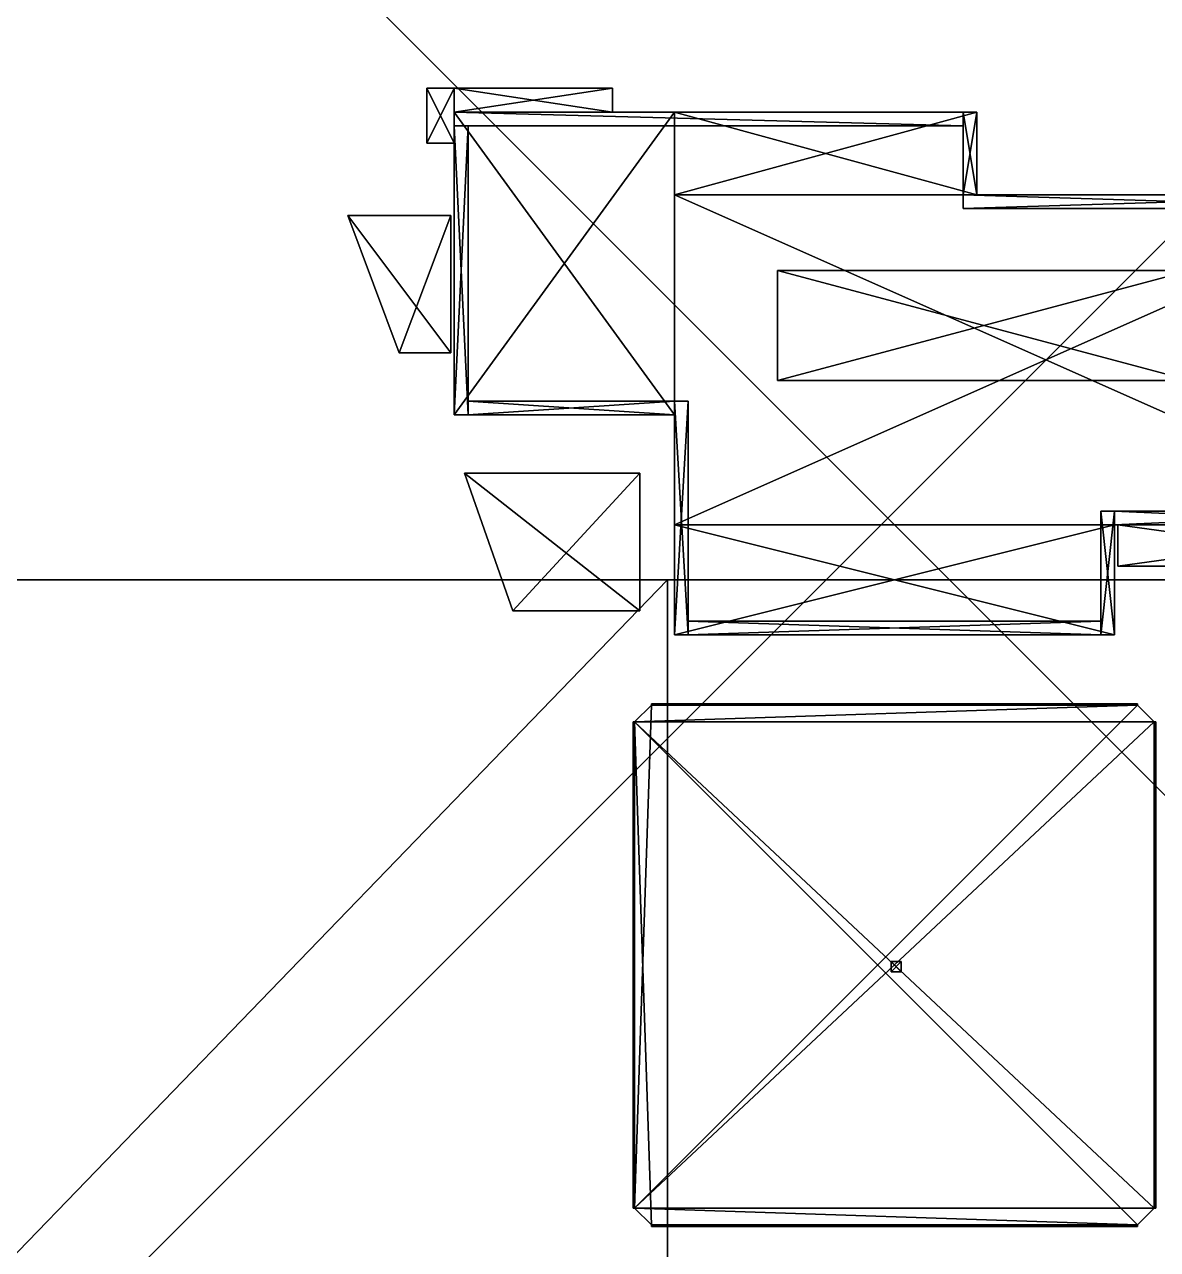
# Model space of a CAD drawing. Extents: x -6144 to 9632, y -5120 to 9632.
# Drawn here: x 7941 to 8270.5, y 7979.3 to 8335.5 of the extents above; entities that cross this region are included whole.
import ezdxf

# ---------------------------------------------------------------- set-up
doc = ezdxf.new("R2010")
doc.units = 0

msp = doc.modelspace()

# ---------------------------------------------------------------- meshes
at = {"layer": 'OBJECT104', "color": 50}
mesh = msp.add_polyface(dxfattribs=at)
corners = [(8130, 8286, 10864), (8130, 8286, 10688), (8130, 8310, 10688), (8130, 8310, 10864), (8218, 8310, 10864), (8218, 8310, 10688), (8218, 8286, 10688), (8218, 8286, 10864)]
mesh.append_faces([[corners[k] for k in face] for face in [(1, 3, 0), (5, 7, 4), (6, 0, 7), (2, 4, 3), (1, 5, 2), (3, 7, 0)]], dxfattribs={"vtx0": -1})
mesh.append_faces([[corners[k] for k in face] for face in [(1, 2, 3), (5, 6, 7), (6, 1, 0), (2, 5, 4), (1, 6, 5), (3, 4, 7)]], dxfattribs={"vtx2": -1})
at = {"layer": 'OBJECT114', "color": 50}
mesh = msp.add_polyface(dxfattribs=at)
corners = [(8258, 8194, 10865), (8258, 8194, 10864), (8258, 8158, 10864), (8258, 8158, 10865), (8254, 8158, 10864), (8254, 8158, 10865), (8254, 8194, 10864), (8254, 8194, 10865)]
mesh.append_faces([[corners[k] for k in face] for face in [(1, 3, 0), (2, 5, 3), (1, 7, 6), (2, 6, 4), (0, 5, 7), (4, 7, 5)]], dxfattribs={"vtx0": -1})
mesh.append_faces([[corners[k] for k in face] for face in [(1, 2, 3), (2, 4, 5), (1, 0, 7), (2, 1, 6), (0, 3, 5), (4, 6, 7)]], dxfattribs={"vtx2": -1})
at = {"layer": 'OBJECT115', "color": 50}
mesh = msp.add_polyface(dxfattribs=at)
corners = [(8258, 8190, 10865), (8258, 8190, 10864), (8258, 8194, 10864), (8258, 8194, 10865), (8346, 8194, 10865), (8346, 8194, 10864), (8346, 8190, 10864), (8346, 8190, 10865)]
mesh.append_faces([[corners[k] for k in face] for face in [(1, 3, 0), (5, 7, 4), (6, 0, 7), (2, 4, 3), (1, 5, 2), (3, 7, 0)]], dxfattribs={"vtx0": -1})
mesh.append_faces([[corners[k] for k in face] for face in [(1, 2, 3), (5, 6, 7), (6, 1, 0), (2, 5, 4), (1, 6, 5), (3, 4, 7)]], dxfattribs={"vtx2": -1})
at = {"layer": 'OBJECT117', "color": 50}
mesh = msp.add_polyface(dxfattribs=at)
corners = [(8214, 8282, 10865), (8214, 8282, 10864), (8214, 8286, 10864), (8214, 8286, 10865), (8342, 8286, 10865), (8342, 8286, 10864), (8342, 8282, 10864), (8342, 8282, 10865)]
mesh.append_faces([[corners[k] for k in face] for face in [(1, 3, 0), (5, 7, 4), (6, 0, 7), (2, 4, 3), (1, 5, 2), (3, 7, 0)]], dxfattribs={"vtx0": -1})
mesh.append_faces([[corners[k] for k in face] for face in [(1, 2, 3), (5, 6, 7), (6, 1, 0), (2, 5, 4), (1, 6, 5), (3, 4, 7)]], dxfattribs={"vtx2": -1})
at = {"layer": 'OBJECT118', "color": 50}
mesh = msp.add_polyface(dxfattribs=at)
corners = [(8214, 8286, 10865), (8214, 8286, 10864), (8214, 8310, 10864), (8214, 8310, 10865), (8218, 8310, 10865), (8218, 8310, 10864), (8218, 8286, 10864), (8218, 8286, 10865)]
mesh.append_faces([[corners[k] for k in face] for face in [(1, 3, 0), (5, 7, 4), (6, 0, 7), (2, 4, 3), (1, 5, 2), (3, 7, 0)]], dxfattribs={"vtx0": -1})
mesh.append_faces([[corners[k] for k in face] for face in [(1, 2, 3), (5, 6, 7), (6, 1, 0), (2, 5, 4), (1, 6, 5), (3, 4, 7)]], dxfattribs={"vtx2": -1})
at = {"layer": 'OBJECT119', "color": 50}
mesh = msp.add_polyface(dxfattribs=at)
corners = [(8066, 8310, 10864), (8214, 8310, 10864), (8214, 8310, 10865), (8066, 8310, 10865), (8066, 8306, 10864), (8214, 8306, 10864), (8066, 8306, 10865), (8214, 8306, 10865)]
mesh.append_faces([[corners[k] for k in face] for face in [(1, 3, 0), (0, 5, 1), (3, 7, 6), (0, 6, 4), (1, 7, 2), (4, 7, 5)]], dxfattribs={"vtx0": -1})
mesh.append_faces([[corners[k] for k in face] for face in [(1, 2, 3), (0, 4, 5), (3, 2, 7), (0, 3, 6), (1, 5, 7), (4, 6, 7)]], dxfattribs={"vtx2": -1})
at = {"layer": 'OBJECT138', "color": 50}
mesh = msp.add_polyface(dxfattribs=at)
corners = [(8066, 8317, 10688), (8066, 8310, 10688), (8112, 8310, 10688), (8112, 8317, 10688), (8066, 8310, 10689), (8066, 8317, 10689), (8112, 8317, 10689), (8112, 8310, 10689)]
mesh.append_faces([[corners[k] for k in face] for face in [(1, 3, 0), (5, 7, 4), (0, 4, 1), (2, 6, 3), (1, 7, 2), (3, 5, 0)]], dxfattribs={"vtx0": -1})
mesh.append_faces([[corners[k] for k in face] for face in [(1, 2, 3), (5, 6, 7), (0, 5, 4), (2, 7, 6), (1, 4, 7), (3, 6, 5)]], dxfattribs={"vtx2": -1})
at = {"layer": 'OBJECT253', "color": 50}
mesh = msp.add_polyface(dxfattribs=at)
corners = [(8269.560547, 7991.308594, 10728), (8269.560547, 7991.308594, 10688), (8269.560547, 8132.690918, 10688), (8269.560547, 8132.690918, 10728), (8270, 8132.690918, 10728), (8270, 8132.690918, 10688), (8270, 7991.308594, 10688), (8270, 7991.308594, 10728)]
mesh.append_faces([[corners[k] for k in face] for face in [(1, 3, 0), (5, 7, 4), (6, 0, 7), (2, 4, 3), (1, 5, 2), (3, 7, 0)]], dxfattribs={"vtx0": -1})
mesh.append_faces([[corners[k] for k in face] for face in [(1, 2, 3), (5, 6, 7), (6, 1, 0), (2, 5, 4), (1, 6, 5), (3, 4, 7)]], dxfattribs={"vtx2": -1})
at = {"layer": 'OBJECT307', "color": 50}
mesh = msp.add_polyface(dxfattribs=at)
corners = [(8118.44043, 7991.316406, 10688), (8118.44043, 8132.683105, 10688), (8118.44043, 8132.683105, 11708), (8118.44043, 7991.316406, 11708), (8269.560547, 8132.679199, 10688), (8269.560547, 7991.319336, 10688), (8269.560547, 7991.319336, 11708), (8269.560547, 8132.679199, 11708), (8264.6875, 7986.44043, 10688), (8123.311523, 7986.44043, 10688), (8123.311523, 7986.44043, 11708), (8264.6875, 7986.44043, 11708), (8123.311523, 8137.560059, 10688), (8264.685547, 8137.560059, 10688), (8264.685547, 8137.560059, 11708), (8123.311523, 8137.560059, 11708)]
mesh.append_faces([[corners[k] for k in face] for face in [(1, 3, 0), (5, 7, 4), (9, 11, 8), (13, 15, 12), (0, 12, 1), (2, 10, 3), (1, 15, 2), (9, 3, 10), (5, 11, 6), (13, 7, 14)]], dxfattribs={"vtx0": -1})
mesh.append_faces([[corners[k] for k in face] for face in [(0, 8, 5), (0, 5, 4), (0, 4, 13), (0, 13, 12), (2, 14, 7), (2, 7, 6), (2, 6, 11), (2, 11, 10)]], dxfattribs={"vtx0": -1, "vtx2": -1})
mesh.append_faces([[corners[k] for k in face] for face in [(1, 2, 3), (5, 6, 7), (9, 10, 11), (13, 14, 15), (0, 9, 8), (2, 15, 14), (1, 12, 15), (9, 0, 3), (5, 8, 11), (13, 4, 7)]], dxfattribs={"vtx2": -1})
at = {"layer": 'OBJECT308', "color": 50}
mesh = msp.add_polyface(dxfattribs=at)
corners = [(8118, 8132.69043, 10688), (8118.44043, 8132.69043, 10688), (8118.441406, 8132.69043, 10728), (8118, 8132.69043, 10728), (8118, 7991.310059, 10688), (8118.441406, 7991.3125, 10688), (8118, 7991.308594, 10728), (8118.44043, 7991.310059, 10728)]
mesh.append_faces([[corners[k] for k in face] for face in [(1, 3, 0), (0, 5, 1), (3, 7, 6), (0, 6, 4), (1, 7, 2), (4, 7, 5)]], dxfattribs={"vtx0": -1})
mesh.append_faces([[corners[k] for k in face] for face in [(1, 2, 3), (0, 4, 5), (3, 2, 7), (0, 3, 6), (1, 5, 7), (4, 6, 7)]], dxfattribs={"vtx2": -1})
at = {"layer": 'OBJECT309', "color": 50}
mesh = msp.add_polyface(dxfattribs=at)
corners = [(8123.310059, 7986, 10728), (8123.310059, 7986, 10688), (8123.310059, 7986.440918, 10688), (8123.310059, 7986.440918, 10728), (8264.69043, 7986.440918, 10728), (8264.69043, 7986.440918, 10688), (8264.69043, 7986, 10688), (8264.69043, 7986, 10728)]
mesh.append_faces([[corners[k] for k in face] for face in [(1, 3, 0), (5, 7, 4), (6, 0, 7), (2, 4, 3), (1, 5, 2), (3, 7, 0)]], dxfattribs={"vtx0": -1})
mesh.append_faces([[corners[k] for k in face] for face in [(1, 2, 3), (5, 6, 7), (6, 1, 0), (2, 5, 4), (1, 6, 5), (3, 4, 7)]], dxfattribs={"vtx2": -1})
at = {"layer": 'OBJECT310', "color": 50}
mesh = msp.add_polyface(dxfattribs=at)
corners = [(8123.310059, 8137.558594, 10728), (8123.310059, 8137.558594, 10688), (8123.310059, 8138, 10688), (8123.310059, 8138, 10728), (8264.69043, 8138, 10728), (8264.69043, 8138, 10688), (8264.69043, 8137.558594, 10688), (8264.69043, 8137.558594, 10728)]
mesh.append_faces([[corners[k] for k in face] for face in [(1, 3, 0), (5, 7, 4), (6, 0, 7), (2, 4, 3), (1, 5, 2), (3, 7, 0)]], dxfattribs={"vtx0": -1})
mesh.append_faces([[corners[k] for k in face] for face in [(1, 2, 3), (5, 6, 7), (6, 1, 0), (2, 5, 4), (1, 6, 5), (3, 4, 7)]], dxfattribs={"vtx2": -1})
at = {"layer": 'OBJECT313', "color": 50}
mesh = msp.add_polyface(dxfattribs=at)
corners = [(6752, 6752, 10656), (6752, 6752, 10176), (6752, 9632, 10176), (6752, 9632, 10656), (9632, 9632, 10656), (9632, 9632, 10176), (9632, 6752, 10176), (9632, 6752, 10656)]
mesh.append_faces([[corners[k] for k in face] for face in [(1, 3, 0), (5, 7, 4), (6, 0, 7), (2, 4, 3), (1, 5, 2), (3, 7, 0)]], dxfattribs={"vtx0": -1})
mesh.append_faces([[corners[k] for k in face] for face in [(1, 2, 3), (5, 6, 7), (6, 1, 0), (2, 5, 4), (1, 6, 5), (3, 4, 7)]], dxfattribs={"vtx2": -1})
at = {"layer": 'OBJECT314', "color": 50}
mesh = msp.add_polyface(dxfattribs=at)
corners = [(8134, 8158, 10865), (8134, 8158, 10864), (8134, 8162, 10864), (8134, 8162, 10865), (8254, 8162, 10865), (8254, 8162, 10864), (8254, 8158, 10864), (8254, 8158, 10865)]
mesh.append_faces([[corners[k] for k in face] for face in [(1, 3, 0), (5, 7, 4), (6, 0, 7), (2, 4, 3), (1, 5, 2), (3, 7, 0)]], dxfattribs={"vtx0": -1})
mesh.append_faces([[corners[k] for k in face] for face in [(1, 2, 3), (5, 6, 7), (6, 1, 0), (2, 5, 4), (1, 6, 5), (3, 4, 7)]], dxfattribs={"vtx2": -1})
at = {"layer": 'OBJECT315', "color": 50}
mesh = msp.add_polyface(dxfattribs=at)
corners = [(8160, 8264, 10864), (8160, 8232, 10864), (8280, 8232, 10864), (8280, 8264, 10864), (8160, 8232, 10876), (8160, 8264, 10876), (8280, 8264, 10876), (8280, 8232, 10876)]
mesh.append_faces([[corners[k] for k in face] for face in [(1, 3, 0), (5, 7, 4), (0, 4, 1), (2, 6, 3), (1, 7, 2), (3, 5, 0)]], dxfattribs={"vtx0": -1})
mesh.append_faces([[corners[k] for k in face] for face in [(1, 2, 3), (5, 6, 7), (0, 5, 4), (2, 7, 6), (1, 4, 7), (3, 6, 5)]], dxfattribs={"vtx2": -1})
at = {"layer": 'OBJECT316', "color": 50}
mesh = msp.add_polyface(dxfattribs=at)
corners = [(8193, 8060, 11912), (8193, 8060, 11664), (8193, 8063, 11664), (8193, 8063, 11912), (8196, 8063, 11912), (8196, 8063, 11664), (8196, 8060, 11664), (8196, 8060, 11912)]
mesh.append_faces([[corners[k] for k in face] for face in [(1, 3, 0), (5, 7, 4), (6, 0, 7), (2, 4, 3), (1, 5, 2), (3, 7, 0)]], dxfattribs={"vtx0": -1})
mesh.append_faces([[corners[k] for k in face] for face in [(1, 2, 3), (5, 6, 7), (6, 1, 0), (2, 5, 4), (1, 6, 5), (3, 4, 7)]], dxfattribs={"vtx2": -1})
at = {"layer": 'OBJECT320', "color": 50}
mesh = msp.add_polyface(dxfattribs=at)
corners = [(6752, 9632, 12000), (6752, 6752, 12000), (9632, 6752, 12000), (9632, 9632, 12000), (6752, 6752, 12224), (6752, 9632, 12224), (9632, 9632, 12224), (9632, 6752, 12224)]
mesh.append_faces([[corners[k] for k in face] for face in [(1, 3, 0), (5, 7, 4), (0, 4, 1), (2, 6, 3), (1, 7, 2), (3, 5, 0)]], dxfattribs={"vtx0": -1})
mesh.append_faces([[corners[k] for k in face] for face in [(1, 2, 3), (5, 6, 7), (0, 5, 4), (2, 7, 6), (1, 4, 7), (3, 6, 5)]], dxfattribs={"vtx2": -1})
at = {"layer": 'OBJECT321', "color": 50}
mesh = msp.add_polyface(dxfattribs=at)
corners = [(8066, 8222, 10865), (8066, 8222, 10864), (8066, 8306, 10864), (8066, 8306, 10865), (8070, 8306, 10865), (8070, 8306, 10864), (8070, 8222, 10864), (8070, 8222, 10865)]
mesh.append_faces([[corners[k] for k in face] for face in [(1, 3, 0), (5, 7, 4), (6, 0, 7), (2, 4, 3), (1, 5, 2), (3, 7, 0)]], dxfattribs={"vtx0": -1})
mesh.append_faces([[corners[k] for k in face] for face in [(1, 2, 3), (5, 6, 7), (6, 1, 0), (2, 5, 4), (1, 6, 5), (3, 4, 7)]], dxfattribs={"vtx2": -1})
at = {"layer": 'OBJECT322', "color": 50}
mesh = msp.add_polyface(dxfattribs=at)
corners = [(8070, 8222, 10865), (8070, 8222, 10864), (8070, 8226, 10864), (8070, 8226, 10865), (8130, 8226, 10865), (8130, 8226, 10864), (8130, 8222, 10864), (8130, 8222, 10865)]
mesh.append_faces([[corners[k] for k in face] for face in [(1, 3, 0), (5, 7, 4), (6, 0, 7), (2, 4, 3), (1, 5, 2), (3, 7, 0)]], dxfattribs={"vtx0": -1})
mesh.append_faces([[corners[k] for k in face] for face in [(1, 2, 3), (5, 6, 7), (6, 1, 0), (2, 5, 4), (1, 6, 5), (3, 4, 7)]], dxfattribs={"vtx2": -1})
at = {"layer": 'OBJECT323', "color": 50}
mesh = msp.add_polyface(dxfattribs=at)
corners = [(8134, 8158, 10864), (8130, 8158, 10864), (8130, 8158, 10865), (8134, 8158, 10865), (8130, 8226, 10864), (8134, 8226, 10864), (8134, 8226, 10865), (8130, 8226, 10865)]
mesh.append_faces([[corners[k] for k in face] for face in [(1, 3, 0), (5, 7, 4), (4, 0, 5), (2, 6, 3), (1, 7, 2), (5, 3, 6)]], dxfattribs={"vtx0": -1})
mesh.append_faces([[corners[k] for k in face] for face in [(1, 2, 3), (5, 6, 7), (4, 1, 0), (2, 7, 6), (1, 4, 7), (5, 0, 3)]], dxfattribs={"vtx2": -1})
at = {"layer": 'OBJECT324', "color": 50}
mesh = msp.add_polyface(dxfattribs=at)
corners = [(8066, 8222, 10864), (8066, 8222, 10688), (8066, 8310, 10688), (8066, 8310, 10864), (8130, 8310, 10864), (8130, 8310, 10688), (8130, 8222, 10688), (8130, 8222, 10864)]
mesh.append_faces([[corners[k] for k in face] for face in [(1, 3, 0), (5, 7, 4), (6, 0, 7), (2, 4, 3), (1, 5, 2), (3, 7, 0)]], dxfattribs={"vtx0": -1})
mesh.append_faces([[corners[k] for k in face] for face in [(1, 2, 3), (5, 6, 7), (6, 1, 0), (2, 5, 4), (1, 6, 5), (3, 4, 7)]], dxfattribs={"vtx2": -1})
at = {"layer": 'OBJECT325', "color": 50}
mesh = msp.add_polyface(dxfattribs=at)
corners = [(8130, 8158, 10864), (8130, 8158, 10688), (8130, 8190, 10688), (8130, 8190, 10864), (8258, 8190, 10864), (8258, 8190, 10688), (8258, 8158, 10688), (8258, 8158, 10864)]
mesh.append_faces([[corners[k] for k in face] for face in [(1, 3, 0), (5, 7, 4), (6, 0, 7), (2, 4, 3), (1, 5, 2), (3, 7, 0)]], dxfattribs={"vtx0": -1})
mesh.append_faces([[corners[k] for k in face] for face in [(1, 2, 3), (5, 6, 7), (6, 1, 0), (2, 5, 4), (1, 6, 5), (3, 4, 7)]], dxfattribs={"vtx2": -1})
at = {"layer": 'OBJECT326', "color": 50}
mesh = msp.add_polyface(dxfattribs=at)
corners = [(8130, 8190, 10864), (8130, 8190, 10688), (8130, 8286, 10688), (8130, 8286, 10864), (8346, 8286, 10864), (8346, 8286, 10688), (8346, 8190, 10688), (8346, 8190, 10864)]
mesh.append_faces([[corners[k] for k in face] for face in [(1, 3, 0), (5, 7, 4), (6, 0, 7), (2, 4, 3), (1, 5, 2), (3, 7, 0)]], dxfattribs={"vtx0": -1})
mesh.append_faces([[corners[k] for k in face] for face in [(1, 2, 3), (5, 6, 7), (6, 1, 0), (2, 5, 4), (1, 6, 5), (3, 4, 7)]], dxfattribs={"vtx2": -1})
at = {"layer": 'OBJECT338', "color": 50}
mesh = msp.add_polyface(dxfattribs=at)
corners = [(6784, 6784, 10687), (6784, 6784, 10656), (6784, 8174, 10656), (6784, 8174, 10687), (8128, 8174, 10687), (8128, 8174, 10656), (8128, 6784, 10656), (8128, 6784, 10687)]
mesh.append_faces([[corners[k] for k in face] for face in [(1, 3, 0), (5, 7, 4), (6, 0, 7), (2, 4, 3), (1, 5, 2), (3, 7, 0)]], dxfattribs={"vtx0": -1})
mesh.append_faces([[corners[k] for k in face] for face in [(1, 2, 3), (5, 6, 7), (6, 1, 0), (2, 5, 4), (1, 6, 5), (3, 4, 7)]], dxfattribs={"vtx2": -1})
at = {"layer": 'OBJECT339', "color": 50}
mesh = msp.add_polyface(dxfattribs=at)
corners = [(6784, 8174, 10687), (6784, 8174, 10656), (6784, 9600, 10656), (6784, 9600, 10687), (8560, 9600, 10687), (8560, 9600, 10656), (8560, 8174, 10656), (8560, 8174, 10687)]
mesh.append_faces([[corners[k] for k in face] for face in [(1, 3, 0), (5, 7, 4), (6, 0, 7), (2, 4, 3), (1, 5, 2), (3, 7, 0)]], dxfattribs={"vtx0": -1})
mesh.append_faces([[corners[k] for k in face] for face in [(1, 2, 3), (5, 6, 7), (6, 1, 0), (2, 5, 4), (1, 6, 5), (3, 4, 7)]], dxfattribs={"vtx2": -1})
at = {"layer": 'OBJECT346', "color": 50}
mesh = msp.add_polyface(dxfattribs=at)
corners = [(8259, 8178, 10680), (8259, 8190, 10680), (8346, 8190, 10680), (8346, 8178, 10680), (8259, 8190, 10672), (8259, 8178, 10672), (8346, 8178, 10672), (8346, 8190, 10672)]
mesh.append_faces([[corners[k] for k in face] for face in [(1, 3, 0), (1, 5, 4), (3, 7, 6), (0, 6, 5), (2, 4, 7), (5, 7, 4)]], dxfattribs={"vtx0": -1})
mesh.append_faces([[corners[k] for k in face] for face in [(1, 2, 3), (1, 0, 5), (3, 2, 7), (0, 3, 6), (2, 1, 4), (5, 6, 7)]], dxfattribs={"vtx2": -1})
at = {"layer": 'OBJECT419', "color": 50}
mesh = msp.add_polyface(dxfattribs=at)
corners = [(8118, 7991.308594, 11020), (8118, 7991.308594, 10728), (8118, 8132.690918, 10728), (8118, 8132.690918, 11020), (8118.44043, 8132.690918, 11020), (8118.44043, 8132.690918, 10728), (8118.44043, 7991.308594, 10728), (8118.44043, 7991.308594, 11020)]
mesh.append_faces([[corners[k] for k in face] for face in [(1, 3, 0), (5, 7, 4), (6, 0, 7), (2, 4, 3), (1, 5, 2), (3, 7, 0)]], dxfattribs={"vtx0": -1})
mesh.append_faces([[corners[k] for k in face] for face in [(1, 2, 3), (5, 6, 7), (6, 1, 0), (2, 5, 4), (1, 6, 5), (3, 4, 7)]], dxfattribs={"vtx2": -1})
at = {"layer": 'OBJECT420', "color": 50}
mesh = msp.add_polyface(dxfattribs=at)
corners = [(8123.308594, 7986.441406, 10728), (8123.308594, 7986, 10728), (8264.691406, 7986, 10728), (8264.691406, 7986.44043, 10728), (8123.308594, 7986, 11020), (8123.308594, 7986.44043, 11020), (8264.69043, 7986.441406, 11020), (8264.69043, 7986, 11020)]
mesh.append_faces([[corners[k] for k in face] for face in [(1, 3, 0), (5, 7, 4), (0, 4, 1), (2, 6, 3), (1, 7, 2), (3, 5, 0)]], dxfattribs={"vtx0": -1})
mesh.append_faces([[corners[k] for k in face] for face in [(1, 2, 3), (5, 6, 7), (0, 5, 4), (2, 7, 6), (1, 4, 7), (3, 6, 5)]], dxfattribs={"vtx2": -1})
at = {"layer": 'OBJECT424', "color": 50}
mesh = msp.add_polyface(dxfattribs=at)
corners = [(8269.560547, 7991.308594, 11020), (8269.560547, 7991.308594, 10728), (8269.560547, 8132.690918, 10728), (8269.560547, 8132.690918, 11020), (8270, 8132.690918, 11020), (8270, 8132.690918, 10728), (8270, 7991.308594, 10728), (8270, 7991.308594, 11020)]
mesh.append_faces([[corners[k] for k in face] for face in [(1, 3, 0), (5, 7, 4), (6, 0, 7), (2, 4, 3), (1, 5, 2), (3, 7, 0)]], dxfattribs={"vtx0": -1})
mesh.append_faces([[corners[k] for k in face] for face in [(1, 2, 3), (5, 6, 7), (6, 1, 0), (2, 5, 4), (1, 6, 5), (3, 4, 7)]], dxfattribs={"vtx2": -1})
at = {"layer": 'OBJECT425', "color": 50}
mesh = msp.add_polyface(dxfattribs=at)
corners = [(8123.310059, 8137.558594, 11020), (8123.310059, 8137.558594, 10728), (8123.310059, 8138, 10728), (8123.310059, 8138, 11020), (8264.69043, 8138, 11020), (8264.69043, 8138, 10728), (8264.69043, 8137.558594, 10728), (8264.69043, 8137.558594, 11020)]
mesh.append_faces([[corners[k] for k in face] for face in [(1, 3, 0), (5, 7, 4), (6, 0, 7), (2, 4, 3), (1, 5, 2), (3, 7, 0)]], dxfattribs={"vtx0": -1})
mesh.append_faces([[corners[k] for k in face] for face in [(1, 2, 3), (5, 6, 7), (6, 1, 0), (2, 5, 4), (1, 6, 5), (3, 4, 7)]], dxfattribs={"vtx2": -1})
at = {"layer": 'OBJECT437', "color": 50}
mesh = msp.add_polyface(dxfattribs=at)
corners = [(8269.560547, 7991.308594, 11360), (8269.560547, 7991.308594, 11036), (8269.560547, 8132.690918, 11036), (8269.560547, 8132.690918, 11360), (8270, 8132.690918, 11360), (8270, 8132.690918, 11036), (8270, 7991.308594, 11036), (8270, 7991.308594, 11360)]
mesh.append_faces([[corners[k] for k in face] for face in [(1, 3, 0), (5, 7, 4), (6, 0, 7), (2, 4, 3), (1, 5, 2), (3, 7, 0)]], dxfattribs={"vtx0": -1})
mesh.append_faces([[corners[k] for k in face] for face in [(1, 2, 3), (5, 6, 7), (6, 1, 0), (2, 5, 4), (1, 6, 5), (3, 4, 7)]], dxfattribs={"vtx2": -1})
at = {"layer": 'OBJECT438', "color": 50}
mesh = msp.add_polyface(dxfattribs=at)
corners = [(8269.560547, 7991.308594, 11376), (8269.560547, 7991.308594, 11360), (8269.560547, 8132.690918, 11360), (8269.560547, 8132.690918, 11376), (8270, 8132.690918, 11376), (8270, 8132.690918, 11360), (8270, 7991.308594, 11360), (8270, 7991.308594, 11376)]
mesh.append_faces([[corners[k] for k in face] for face in [(1, 3, 0), (5, 7, 4), (6, 0, 7), (2, 4, 3), (1, 5, 2), (3, 7, 0)]], dxfattribs={"vtx0": -1})
mesh.append_faces([[corners[k] for k in face] for face in [(1, 2, 3), (5, 6, 7), (6, 1, 0), (2, 5, 4), (1, 6, 5), (3, 4, 7)]], dxfattribs={"vtx2": -1})
at = {"layer": 'OBJECT439', "color": 50}
mesh = msp.add_polyface(dxfattribs=at)
corners = [(8264.691406, 8137.560059, 11360), (8123.308594, 8137.560059, 11360), (8123.308594, 8137.560059, 11376), (8264.69043, 8137.560059, 11376), (8123.308594, 8138, 11360), (8264.69043, 8138, 11360), (8264.691406, 8138, 11376), (8123.308594, 8138, 11376)]
mesh.append_faces([[corners[k] for k in face] for face in [(1, 3, 0), (5, 7, 4), (4, 0, 5), (2, 6, 3), (1, 7, 2), (5, 3, 6)]], dxfattribs={"vtx0": -1})
mesh.append_faces([[corners[k] for k in face] for face in [(1, 2, 3), (5, 6, 7), (4, 1, 0), (2, 7, 6), (1, 4, 7), (5, 0, 3)]], dxfattribs={"vtx2": -1})
at = {"layer": 'OBJECT440', "color": 50}
mesh = msp.add_polyface(dxfattribs=at)
corners = [(8269.558594, 7991.308594, 11680), (8269.558594, 7991.308594, 11376), (8269.558594, 8132.690918, 11376), (8269.558594, 8132.690918, 11680), (8270, 8132.690918, 11680), (8270, 8132.690918, 11376), (8270, 7991.308594, 11376), (8270, 7991.308594, 11680)]
mesh.append_faces([[corners[k] for k in face] for face in [(1, 3, 0), (5, 7, 4), (6, 0, 7), (2, 4, 3), (1, 5, 2), (3, 7, 0)]], dxfattribs={"vtx0": -1})
mesh.append_faces([[corners[k] for k in face] for face in [(1, 2, 3), (5, 6, 7), (6, 1, 0), (2, 5, 4), (1, 6, 5), (3, 4, 7)]], dxfattribs={"vtx2": -1})
at = {"layer": 'OBJECT441', "color": 50}
mesh = msp.add_polyface(dxfattribs=at)
corners = [(8123.310059, 8137.558594, 11360), (8123.310059, 8137.558594, 11036), (8123.310059, 8138, 11036), (8123.310059, 8138, 11360), (8264.69043, 8138, 11360), (8264.69043, 8138, 11036), (8264.69043, 8137.558594, 11036), (8264.69043, 8137.558594, 11360)]
mesh.append_faces([[corners[k] for k in face] for face in [(1, 3, 0), (5, 7, 4), (6, 0, 7), (2, 4, 3), (1, 5, 2), (3, 7, 0)]], dxfattribs={"vtx0": -1})
mesh.append_faces([[corners[k] for k in face] for face in [(1, 2, 3), (5, 6, 7), (6, 1, 0), (2, 5, 4), (1, 6, 5), (3, 4, 7)]], dxfattribs={"vtx2": -1})
at = {"layer": 'OBJECT442', "color": 50}
mesh = msp.add_polyface(dxfattribs=at)
corners = [(8269.560547, 7991.308594, 11036), (8269.560547, 7991.308594, 11020), (8269.560547, 8132.690918, 11020), (8269.560547, 8132.690918, 11036), (8270, 8132.690918, 11036), (8270, 8132.690918, 11020), (8270, 7991.308594, 11020), (8270, 7991.308594, 11036)]
mesh.append_faces([[corners[k] for k in face] for face in [(1, 3, 0), (5, 7, 4), (6, 0, 7), (2, 4, 3), (1, 5, 2), (3, 7, 0)]], dxfattribs={"vtx0": -1})
mesh.append_faces([[corners[k] for k in face] for face in [(1, 2, 3), (5, 6, 7), (6, 1, 0), (2, 5, 4), (1, 6, 5), (3, 4, 7)]], dxfattribs={"vtx2": -1})
at = {"layer": 'OBJECT443', "color": 50}
mesh = msp.add_polyface(dxfattribs=at)
corners = [(8123.310059, 8137.558594, 11036), (8123.310059, 8137.558594, 11020), (8123.310059, 8138, 11020), (8123.310059, 8138, 11036), (8264.69043, 8138, 11036), (8264.69043, 8138, 11020), (8264.69043, 8137.558594, 11020), (8264.69043, 8137.558594, 11036)]
mesh.append_faces([[corners[k] for k in face] for face in [(1, 3, 0), (5, 7, 4), (6, 0, 7), (2, 4, 3), (1, 5, 2), (3, 7, 0)]], dxfattribs={"vtx0": -1})
mesh.append_faces([[corners[k] for k in face] for face in [(1, 2, 3), (5, 6, 7), (6, 1, 0), (2, 5, 4), (1, 6, 5), (3, 4, 7)]], dxfattribs={"vtx2": -1})
at = {"layer": 'OBJECT444', "color": 50}
mesh = msp.add_polyface(dxfattribs=at)
corners = [(8269.558594, 8132.691406, 11680), (8269.558594, 7991.308594, 11680), (8270, 7991.308594, 11680), (8270, 8132.69043, 11680), (8269.558594, 7991.308594, 11704), (8269.558594, 8132.69043, 11704), (8270, 8132.691406, 11704), (8270, 7991.308594, 11704)]
mesh.append_faces([[corners[k] for k in face] for face in [(1, 3, 0), (5, 7, 4), (0, 4, 1), (2, 6, 3), (1, 7, 2), (3, 5, 0)]], dxfattribs={"vtx0": -1})
mesh.append_faces([[corners[k] for k in face] for face in [(1, 2, 3), (5, 6, 7), (0, 5, 4), (2, 7, 6), (1, 4, 7), (3, 6, 5)]], dxfattribs={"vtx2": -1})
at = {"layer": 'OBJECT445', "color": 50}
mesh = msp.add_polyface(dxfattribs=at)
corners = [(8123.310059, 8137.558594, 11704), (8123.310059, 8137.558594, 11680), (8123.310059, 8138, 11680), (8123.310059, 8138, 11704), (8264.69043, 8138, 11704), (8264.69043, 8138, 11680), (8264.69043, 8137.558594, 11680), (8264.69043, 8137.558594, 11704)]
mesh.append_faces([[corners[k] for k in face] for face in [(1, 3, 0), (5, 7, 4), (6, 0, 7), (2, 4, 3), (1, 5, 2), (3, 7, 0)]], dxfattribs={"vtx0": -1})
mesh.append_faces([[corners[k] for k in face] for face in [(1, 2, 3), (5, 6, 7), (6, 1, 0), (2, 5, 4), (1, 6, 5), (3, 4, 7)]], dxfattribs={"vtx2": -1})
at = {"layer": 'OBJECT446', "color": 50}
mesh = msp.add_polyface(dxfattribs=at)
corners = [(8123.310059, 7986, 11704), (8123.310059, 7986, 11680), (8123.310059, 7986.440918, 11680), (8123.310059, 7986.440918, 11704), (8264.69043, 7986.440918, 11704), (8264.69043, 7986.440918, 11680), (8264.69043, 7986, 11680), (8264.69043, 7986, 11704)]
mesh.append_faces([[corners[k] for k in face] for face in [(1, 3, 0), (5, 7, 4), (6, 0, 7), (2, 4, 3), (1, 5, 2), (3, 7, 0)]], dxfattribs={"vtx0": -1})
mesh.append_faces([[corners[k] for k in face] for face in [(1, 2, 3), (5, 6, 7), (6, 1, 0), (2, 5, 4), (1, 6, 5), (3, 4, 7)]], dxfattribs={"vtx2": -1})
at = {"layer": 'OBJECT447', "color": 50}
mesh = msp.add_polyface(dxfattribs=at)
corners = [(8118.441406, 7991.310059, 11680), (8118, 7991.310059, 11680), (8118, 7991.310059, 11704), (8118.44043, 7991.310059, 11704), (8118, 8132.69043, 11680), (8118.44043, 8132.69043, 11680), (8118.441406, 8132.69043, 11704), (8118, 8132.69043, 11704)]
mesh.append_faces([[corners[k] for k in face] for face in [(1, 3, 0), (5, 7, 4), (4, 0, 5), (2, 6, 3), (1, 7, 2), (5, 3, 6)]], dxfattribs={"vtx0": -1})
mesh.append_faces([[corners[k] for k in face] for face in [(1, 2, 3), (5, 6, 7), (4, 1, 0), (2, 7, 6), (1, 4, 7), (5, 0, 3)]], dxfattribs={"vtx2": -1})
at = {"layer": 'OBJECT448', "color": 50}
mesh = msp.add_polyface(dxfattribs=at)
corners = [(8123.310059, 7986, 11680), (8123.310059, 7986, 11376), (8123.310059, 7986.440918, 11376), (8123.310059, 7986.440918, 11680), (8264.69043, 7986.440918, 11680), (8264.69043, 7986.440918, 11376), (8264.69043, 7986, 11376), (8264.69043, 7986, 11680)]
mesh.append_faces([[corners[k] for k in face] for face in [(1, 3, 0), (5, 7, 4), (6, 0, 7), (2, 4, 3), (1, 5, 2), (3, 7, 0)]], dxfattribs={"vtx0": -1})
mesh.append_faces([[corners[k] for k in face] for face in [(1, 2, 3), (5, 6, 7), (6, 1, 0), (2, 5, 4), (1, 6, 5), (3, 4, 7)]], dxfattribs={"vtx2": -1})
at = {"layer": 'OBJECT459', "color": 50}
mesh = msp.add_polyface(dxfattribs=at)
corners = [(8118, 7991.308594, 11036), (8118, 7991.308594, 11020), (8118, 8132.690918, 11020), (8118, 8132.690918, 11036), (8118.44043, 8132.690918, 11036), (8118.44043, 8132.690918, 11020), (8118.44043, 7991.308594, 11020), (8118.44043, 7991.308594, 11036)]
mesh.append_faces([[corners[k] for k in face] for face in [(1, 3, 0), (5, 7, 4), (6, 0, 7), (2, 4, 3), (1, 5, 2), (3, 7, 0)]], dxfattribs={"vtx0": -1})
mesh.append_faces([[corners[k] for k in face] for face in [(1, 2, 3), (5, 6, 7), (6, 1, 0), (2, 5, 4), (1, 6, 5), (3, 4, 7)]], dxfattribs={"vtx2": -1})
at = {"layer": 'OBJECT460', "color": 50}
mesh = msp.add_polyface(dxfattribs=at)
corners = [(8123.308594, 7986.441406, 11020), (8123.308594, 7986, 11020), (8264.691406, 7986, 11020), (8264.691406, 7986.44043, 11020), (8123.308594, 7986, 11036), (8123.308594, 7986.44043, 11036), (8264.69043, 7986.441406, 11036), (8264.69043, 7986, 11036)]
mesh.append_faces([[corners[k] for k in face] for face in [(1, 3, 0), (5, 7, 4), (0, 4, 1), (2, 6, 3), (1, 7, 2), (3, 5, 0)]], dxfattribs={"vtx0": -1})
mesh.append_faces([[corners[k] for k in face] for face in [(1, 2, 3), (5, 6, 7), (0, 5, 4), (2, 7, 6), (1, 4, 7), (3, 6, 5)]], dxfattribs={"vtx2": -1})
at = {"layer": 'OBJECT461', "color": 50}
mesh = msp.add_polyface(dxfattribs=at)
corners = [(8118, 7991.308594, 11360), (8118, 7991.308594, 11036), (8118, 8132.690918, 11036), (8118, 8132.690918, 11360), (8118.44043, 8132.690918, 11360), (8118.44043, 8132.690918, 11036), (8118.44043, 7991.308594, 11036), (8118.44043, 7991.308594, 11360)]
mesh.append_faces([[corners[k] for k in face] for face in [(1, 3, 0), (5, 7, 4), (6, 0, 7), (2, 4, 3), (1, 5, 2), (3, 7, 0)]], dxfattribs={"vtx0": -1})
mesh.append_faces([[corners[k] for k in face] for face in [(1, 2, 3), (5, 6, 7), (6, 1, 0), (2, 5, 4), (1, 6, 5), (3, 4, 7)]], dxfattribs={"vtx2": -1})
at = {"layer": 'OBJECT462', "color": 50}
mesh = msp.add_polyface(dxfattribs=at)
corners = [(8123.310059, 7986, 11360), (8123.310059, 7986, 11036), (8123.310059, 7986.440918, 11036), (8123.310059, 7986.440918, 11360), (8264.69043, 7986.440918, 11360), (8264.69043, 7986.440918, 11036), (8264.69043, 7986, 11036), (8264.69043, 7986, 11360)]
mesh.append_faces([[corners[k] for k in face] for face in [(1, 3, 0), (5, 7, 4), (6, 0, 7), (2, 4, 3), (1, 5, 2), (3, 7, 0)]], dxfattribs={"vtx0": -1})
mesh.append_faces([[corners[k] for k in face] for face in [(1, 2, 3), (5, 6, 7), (6, 1, 0), (2, 5, 4), (1, 6, 5), (3, 4, 7)]], dxfattribs={"vtx2": -1})
at = {"layer": 'OBJECT463', "color": 50}
mesh = msp.add_polyface(dxfattribs=at)
corners = [(8118.441406, 7991.310059, 11376), (8118, 7991.310059, 11376), (8118, 7991.310059, 11680), (8118.44043, 7991.310059, 11680), (8118, 8132.69043, 11376), (8118.44043, 8132.69043, 11376), (8118.441406, 8132.69043, 11680), (8118, 8132.69043, 11680)]
mesh.append_faces([[corners[k] for k in face] for face in [(1, 3, 0), (5, 7, 4), (4, 0, 5), (2, 6, 3), (1, 7, 2), (5, 3, 6)]], dxfattribs={"vtx0": -1})
mesh.append_faces([[corners[k] for k in face] for face in [(1, 2, 3), (5, 6, 7), (4, 1, 0), (2, 7, 6), (1, 4, 7), (5, 0, 3)]], dxfattribs={"vtx2": -1})
at = {"layer": 'OBJECT464', "color": 50}
mesh = msp.add_polyface(dxfattribs=at)
corners = [(8118, 7991.308594, 11376), (8118, 7991.308594, 11360), (8118, 8132.690918, 11360), (8118, 8132.690918, 11376), (8118.44043, 8132.690918, 11376), (8118.44043, 8132.690918, 11360), (8118.44043, 7991.308594, 11360), (8118.44043, 7991.308594, 11376)]
mesh.append_faces([[corners[k] for k in face] for face in [(1, 3, 0), (5, 7, 4), (6, 0, 7), (2, 4, 3), (1, 5, 2), (3, 7, 0)]], dxfattribs={"vtx0": -1})
mesh.append_faces([[corners[k] for k in face] for face in [(1, 2, 3), (5, 6, 7), (6, 1, 0), (2, 5, 4), (1, 6, 5), (3, 4, 7)]], dxfattribs={"vtx2": -1})
at = {"layer": 'OBJECT465', "color": 50}
mesh = msp.add_polyface(dxfattribs=at)
corners = [(8123.310059, 7986, 11376), (8123.310059, 7986, 11360), (8123.310059, 7986.440918, 11360), (8123.310059, 7986.440918, 11376), (8264.69043, 7986.440918, 11376), (8264.69043, 7986.440918, 11360), (8264.69043, 7986, 11360), (8264.69043, 7986, 11376)]
mesh.append_faces([[corners[k] for k in face] for face in [(1, 3, 0), (5, 7, 4), (6, 0, 7), (2, 4, 3), (1, 5, 2), (3, 7, 0)]], dxfattribs={"vtx0": -1})
mesh.append_faces([[corners[k] for k in face] for face in [(1, 2, 3), (5, 6, 7), (6, 1, 0), (2, 5, 4), (1, 6, 5), (3, 4, 7)]], dxfattribs={"vtx2": -1})
at = {"layer": 'OBJECT466', "color": 50}
mesh = msp.add_polyface(dxfattribs=at)
corners = [(8123.310059, 8137.558594, 11680), (8123.310059, 8137.558594, 11376), (8123.310059, 8138, 11376), (8123.310059, 8138, 11680), (8264.69043, 8138, 11680), (8264.69043, 8138, 11376), (8264.69043, 8137.558594, 11376), (8264.69043, 8137.558594, 11680)]
mesh.append_faces([[corners[k] for k in face] for face in [(1, 3, 0), (5, 7, 4), (6, 0, 7), (2, 4, 3), (1, 5, 2), (3, 7, 0)]], dxfattribs={"vtx0": -1})
mesh.append_faces([[corners[k] for k in face] for face in [(1, 2, 3), (5, 6, 7), (6, 1, 0), (2, 5, 4), (1, 6, 5), (3, 4, 7)]], dxfattribs={"vtx2": -1})
at = {"layer": 'OBJECT519', "color": 50}
mesh = msp.add_polyface(dxfattribs=at)
corners = [(8058, 8301, 10692), (8058, 8301, 10688), (8058, 8317, 10688), (8058, 8317, 10692), (8066, 8317, 10692), (8066, 8317, 10688), (8066, 8301, 10688), (8066, 8301, 10692)]
mesh.append_faces([[corners[k] for k in face] for face in [(1, 3, 0), (5, 7, 4), (6, 0, 7), (2, 4, 3), (1, 5, 2), (3, 7, 0)]], dxfattribs={"vtx0": -1})
mesh.append_faces([[corners[k] for k in face] for face in [(1, 2, 3), (5, 6, 7), (6, 1, 0), (2, 5, 4), (1, 6, 5), (3, 4, 7)]], dxfattribs={"vtx2": -1})
at = {"layer": 'OBJECT520', "color": 50}
mesh = msp.add_polyface(dxfattribs=at)
corners = [(8065, 8280, 10692), (8065, 8280, 10688), (8065, 8240, 10688), (8065, 8240, 10692), (8050, 8240, 10688), (8050, 8240, 10692), (8035, 8280, 10688), (8035, 8280, 10692)]
mesh.append_faces([[corners[k] for k in face] for face in [(1, 3, 0), (2, 5, 3), (1, 7, 6), (2, 6, 4), (0, 5, 7), (4, 7, 5)]], dxfattribs={"vtx0": -1})
mesh.append_faces([[corners[k] for k in face] for face in [(1, 2, 3), (2, 4, 5), (1, 0, 7), (2, 1, 6), (0, 3, 5), (4, 6, 7)]], dxfattribs={"vtx2": -1})
at = {"layer": 'OBJECT521', "color": 50}
mesh = msp.add_polyface(dxfattribs=at)
corners = [(8120, 8205, 10692), (8120, 8205, 10688), (8120, 8165, 10688), (8120, 8165, 10692), (8083, 8165, 10688), (8083, 8165, 10692), (8069, 8205, 10688), (8069, 8205, 10692)]
mesh.append_faces([[corners[k] for k in face] for face in [(1, 3, 0), (2, 5, 3), (1, 7, 6), (2, 6, 4), (0, 5, 7), (4, 7, 5)]], dxfattribs={"vtx0": -1})
mesh.append_faces([[corners[k] for k in face] for face in [(1, 2, 3), (2, 4, 5), (1, 0, 7), (2, 1, 6), (0, 3, 5), (4, 6, 7)]], dxfattribs={"vtx2": -1})

doc.saveas('drawing.dxf')
